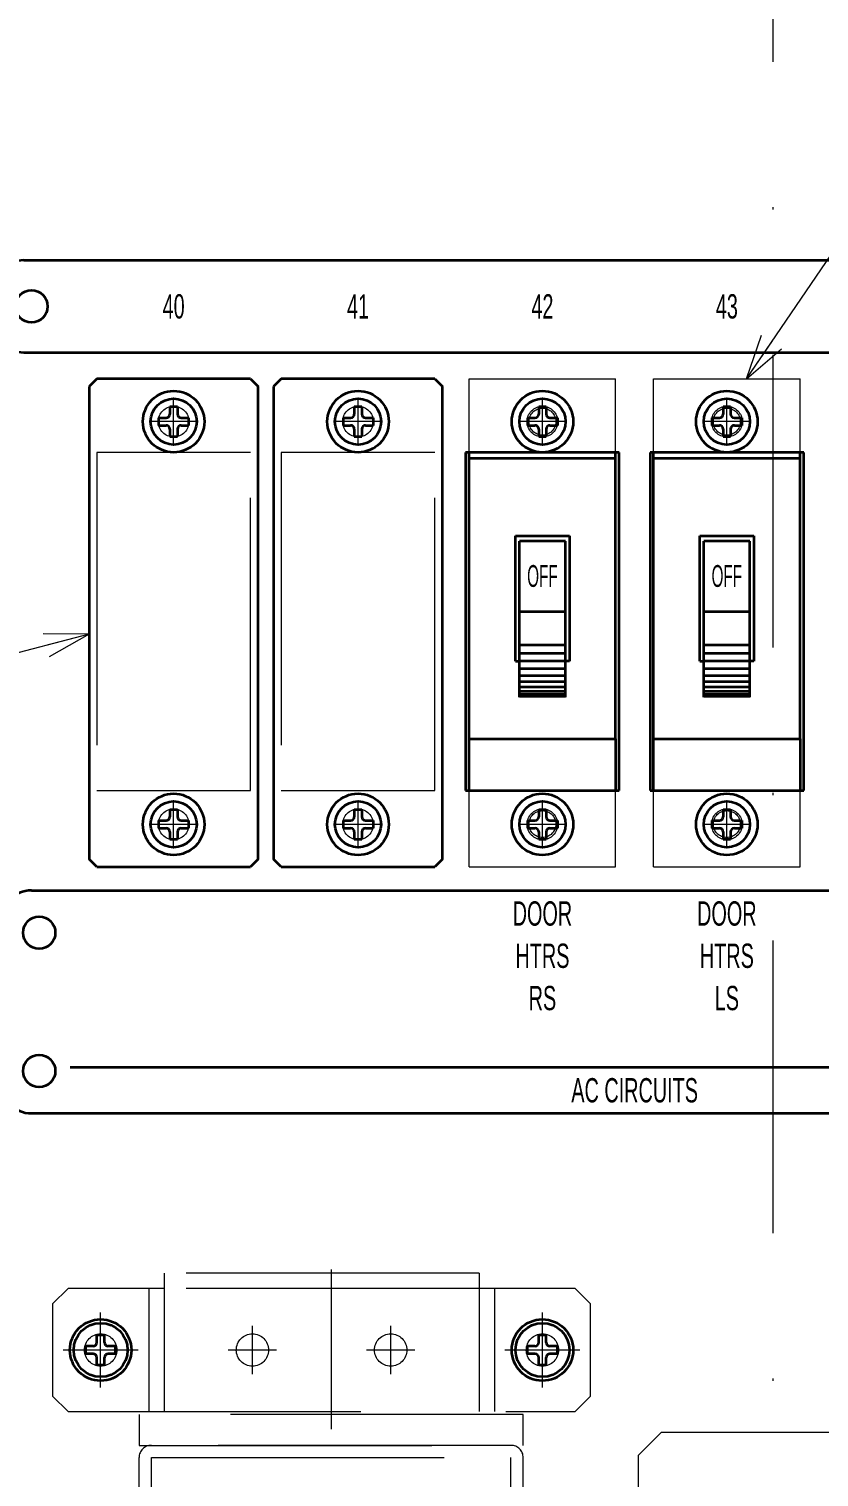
# Model space of a CAD drawing. Header units: millimetres. Extents: x 10 to 832, y 7 to 590.
# Drawn here: x 412.7 to 447, y 248.1 to 310.9 of the extents above; entities that cross this region are included whole.
import ezdxf
from ezdxf.enums import TextEntityAlignment as Align

# ---------------------------------------------------------------- set-up
doc = ezdxf.new("R2010")
doc.units = ezdxf.units.MM
doc.linetypes.add('DASHDOT', pattern=[25.3, 12.7, -6.3, 0, -6.3])
doc.linetypes.add('DASHED', pattern=[19, 12.7, -6.3])
for name, color, linetype in [('GR1_01', 7, 'Continuous'), ('GR1_02', 7, 'Continuous'), ('GR1_03', 7, 'Continuous'), ('GR1_04', 7, 'Continuous'), ('GR1_08', 7, 'Continuous'), ('GR1_09', 7, 'Continuous'), ('GR1_15', 7, 'Continuous')]:
    doc.layers.add(name, color=color, linetype=linetype)
doc.styles.add('HG丸ｺﾞｼｯｸM-PRO', font='')
doc.styles.get('HG丸ｺﾞｼｯｸM-PRO').set_extended_font_data('HG丸ｺﾞｼｯｸM-PRO')

# ---------------------------------------------------------------- blocks, each defined once
blk = doc.blocks.new('BLKF027')
at = {"layer": 'GR1_04', "color": 3, "linetype": 'Continuous', "lineweight": 35}
for p, q in [((418.35, 293.996), (418.35, 293.671)), ((418.35, 293.996), (418.675, 293.996)), ((418.838, 294.483), (419.163, 294.483)), ((418.838, 294.483), (418.838, 294.158)), ((419.163, 294.483), (419.163, 294.158)), ((419.325, 293.996), (419.65, 293.996)), ((419.65, 293.996), (419.65, 293.671)), ((418.35, 293.671), (418.675, 293.671)), ((418.838, 293.508), (418.838, 293.183)), ((419.163, 293.508), (419.163, 293.183)), ((419.325, 293.671), (419.65, 293.671)), ((418.838, 293.183), (419.163, 293.183))]:
    blk.add_line(p, q, dxfattribs=at)
for radius in [1.333, 1]:
    blk.add_circle((419, 293.833), radius, dxfattribs=at)
for centre, start, end in [((418.675, 294.158), 270, 0), ((419.325, 294.158), 180, 270), ((418.675, 293.508), 0, 90), ((419.325, 293.508), 90, 180)]:
    blk.add_arc(centre, 0.163, start, end, dxfattribs=at)
blk = doc.blocks.new('BLKF028')
at = {"layer": 'GR1_04', "color": 3, "linetype": 'Continuous', "lineweight": 35}
for p, q in [((418.838, 277.017), (419.163, 277.017)), ((418.838, 277.017), (418.838, 276.692)), ((419.163, 277.017), (419.163, 276.692)), ((418.35, 276.529), (418.35, 276.204)), ((418.35, 276.529), (418.675, 276.529)), ((419.325, 276.529), (419.65, 276.529)), ((419.65, 276.529), (419.65, 276.204)), ((418.35, 276.204), (418.675, 276.204)), ((418.838, 276.042), (418.838, 275.717)), ((419.163, 276.042), (419.163, 275.717)), ((419.325, 276.204), (419.65, 276.204)), ((418.838, 275.717), (419.163, 275.717))]:
    blk.add_line(p, q, dxfattribs=at)
for radius in [1.333, 1]:
    blk.add_circle((419, 276.367), radius, dxfattribs=at)
for centre, start, end in [((418.675, 276.692), 270, 0), ((419.325, 276.692), 180, 270), ((418.675, 276.042), 0, 90), ((419.325, 276.042), 90, 180)]:
    blk.add_arc(centre, 0.163, start, end, dxfattribs=at)
blk = doc.blocks.new('BLKF038')
at = {"layer": 'GR1_04', "color": 3, "linetype": 'Continuous', "lineweight": 35}
for p, q in [((439.825, 277.833), (439.825, 292.498)), ((439.825, 292.253), (446.175, 292.253)), ((446.175, 280.077), (446.175, 292.498)), ((441.833, 283.447), (441.833, 288.88)), ((441.833, 288.88), (444.167, 288.88)), ((444, 288.644), (442, 288.644)), ((442, 281.889), (442, 288.644)), ((444, 281.889), (444, 288.644)), ((444.167, 288.88), (444.167, 283.447)), ((442, 285.596), (444, 285.596)), ((444, 284.131), (442, 284.131)), ((441.833, 283.447), (442, 283.447)), ((444, 283.78), (442, 283.78)), ((444, 283.438), (442, 283.438)), ((444.167, 283.447), (444, 283.447)), ((444, 283.113), (442, 283.113)), ((444, 282.813), (442, 282.813)), ((444, 282.546), (442, 282.546)), ((444, 282.317), (442, 282.317)), ((444, 282.134), (442, 282.134)), ((444, 281.999), (442, 281.999)), ((444, 281.917), (442, 281.917)), ((439.825, 280.077), (446.175, 280.077)), ((446.175, 280.077), (446.175, 277.833))]:
    blk.add_line(p, q, dxfattribs=at)
at = {"layer": 'GR1_04', "color": 3, "linetype": 'Continuous', "lineweight": 35, "style": 'HG丸ｺﾞｼｯｸM-PRO', "width": 0.52295}
blk.add_text('OFF', height=0.9455, dxfattribs=at).set_placement((442.999, 287.139), align=Align.MIDDLE_CENTER)
blk = doc.blocks.new('BLKF037')
at = {"layer": 'GR1_04', "color": 4, "linetype": 'DASHED', "lineweight": 13}
for p, q in [((439.825, 292.498), (439.825, 295.69)), ((439.825, 295.69), (446.175, 295.69)), ((446.175, 292.498), (446.175, 295.69)), ((439.825, 274.523), (439.825, 277.833)), ((446.175, 274.523), (446.175, 277.833)), ((439.825, 274.523), (446.175, 274.523))]:
    blk.add_line(p, q, dxfattribs=at)
for centre in [(443, 293.833), (443, 276.377)]:
    blk.add_circle(centre, 0.585, dxfattribs=at)
at = {"layer": 'GR1_04', "color": 3, "linetype": 'Continuous', "lineweight": 35}
blk.add_blockref('BLKF038', (0, 0), dxfattribs=at)
blk = doc.blocks.new('BLKF039')
at = {"layer": 'GR1_04', "color": 3, "linetype": 'Continuous', "lineweight": 35}
for p, q in [((442.35, 293.996), (442.35, 293.671)), ((442.35, 293.996), (442.675, 293.996)), ((442.838, 294.483), (443.163, 294.483)), ((442.838, 294.483), (442.838, 294.158)), ((443.163, 294.483), (443.163, 294.158)), ((443.325, 293.996), (443.65, 293.996)), ((443.65, 293.996), (443.65, 293.671)), ((442.35, 293.671), (442.675, 293.671)), ((442.838, 293.508), (442.838, 293.183)), ((443.163, 293.508), (443.163, 293.183)), ((443.325, 293.671), (443.65, 293.671)), ((442.838, 293.183), (443.163, 293.183))]:
    blk.add_line(p, q, dxfattribs=at)
for radius in [1.333, 1]:
    blk.add_circle((443, 293.833), radius, dxfattribs=at)
for centre, start, end in [((442.675, 294.158), 270, 0), ((443.325, 294.158), 180, 270), ((442.675, 293.508), 0, 90), ((443.325, 293.508), 90, 180)]:
    blk.add_arc(centre, 0.163, start, end, dxfattribs=at)
blk = doc.blocks.new('BLKF040')
at = {"layer": 'GR1_04', "color": 3, "linetype": 'Continuous', "lineweight": 35}
for p, q in [((442.838, 277.017), (443.163, 277.017)), ((442.838, 277.017), (442.838, 276.692)), ((443.163, 277.017), (443.163, 276.692)), ((442.35, 276.529), (442.35, 276.204)), ((442.35, 276.529), (442.675, 276.529)), ((443.325, 276.529), (443.65, 276.529)), ((443.65, 276.529), (443.65, 276.204)), ((442.35, 276.204), (442.675, 276.204)), ((442.838, 276.042), (442.838, 275.717)), ((443.163, 276.042), (443.163, 275.717)), ((443.325, 276.204), (443.65, 276.204)), ((442.838, 275.717), (443.163, 275.717))]:
    blk.add_line(p, q, dxfattribs=at)
for radius in [1.333, 1]:
    blk.add_circle((443, 276.367), radius, dxfattribs=at)
for centre, start, end in [((442.675, 276.692), 270, 0), ((443.325, 276.692), 180, 270), ((442.675, 276.042), 0, 90), ((443.325, 276.042), 90, 180)]:
    blk.add_arc(centre, 0.163, start, end, dxfattribs=at)
blk = doc.blocks.new('BLKF042')
at = {"layer": 'GR1_04', "color": 3, "linetype": 'Continuous', "lineweight": 35}
for p, q in [((431.825, 277.833), (431.825, 292.498)), ((431.825, 292.253), (438.175, 292.253)), ((438.175, 280.077), (438.175, 292.498)), ((433.833, 283.447), (433.833, 288.88)), ((433.833, 288.88), (436.167, 288.88)), ((436, 288.644), (434, 288.644)), ((434, 281.889), (434, 288.644)), ((436, 281.889), (436, 288.644)), ((436.167, 288.88), (436.167, 283.447)), ((434, 285.596), (436, 285.596)), ((436, 284.131), (434, 284.131)), ((433.833, 283.447), (434, 283.447)), ((436, 283.78), (434, 283.78)), ((436, 283.438), (434, 283.438)), ((436.167, 283.447), (436, 283.447)), ((436, 283.113), (434, 283.113)), ((436, 282.813), (434, 282.813)), ((436, 282.546), (434, 282.546)), ((436, 282.317), (434, 282.317)), ((436, 282.134), (434, 282.134)), ((436, 281.999), (434, 281.999)), ((436, 281.917), (434, 281.917)), ((431.825, 280.077), (438.175, 280.077)), ((438.175, 280.077), (438.175, 277.833))]:
    blk.add_line(p, q, dxfattribs=at)
at = {"layer": 'GR1_04', "color": 3, "linetype": 'Continuous', "lineweight": 35, "style": 'HG丸ｺﾞｼｯｸM-PRO', "width": 0.52295}
blk.add_text('OFF', height=0.9455, dxfattribs=at).set_placement((434.999, 287.139), align=Align.MIDDLE_CENTER)
blk = doc.blocks.new('BLKF041')
at = {"layer": 'GR1_04', "color": 4, "linetype": 'DASHED', "lineweight": 13}
for p, q in [((431.825, 292.498), (431.825, 295.69)), ((431.825, 295.69), (438.175, 295.69)), ((438.175, 292.498), (438.175, 295.69)), ((431.825, 274.523), (431.825, 277.833)), ((438.175, 274.523), (438.175, 277.833)), ((431.825, 274.523), (438.175, 274.523))]:
    blk.add_line(p, q, dxfattribs=at)
for centre in [(435, 293.833), (435, 276.377)]:
    blk.add_circle(centre, 0.585, dxfattribs=at)
at = {"layer": 'GR1_04', "color": 3, "linetype": 'Continuous', "lineweight": 35}
blk.add_blockref('BLKF042', (0, 0), dxfattribs=at)
blk = doc.blocks.new('BLKF043')
at = {"layer": 'GR1_04', "color": 3, "linetype": 'Continuous', "lineweight": 35}
for p, q in [((434.35, 293.996), (434.35, 293.671)), ((434.35, 293.996), (434.675, 293.996)), ((434.838, 294.483), (435.163, 294.483)), ((434.838, 294.483), (434.838, 294.158)), ((435.163, 294.483), (435.163, 294.158)), ((435.325, 293.996), (435.65, 293.996)), ((435.65, 293.996), (435.65, 293.671)), ((434.35, 293.671), (434.675, 293.671)), ((434.838, 293.508), (434.838, 293.183)), ((435.163, 293.508), (435.163, 293.183)), ((435.325, 293.671), (435.65, 293.671)), ((434.838, 293.183), (435.163, 293.183))]:
    blk.add_line(p, q, dxfattribs=at)
for radius in [1.333, 1]:
    blk.add_circle((435, 293.833), radius, dxfattribs=at)
for centre, start, end in [((434.675, 294.158), 270, 0), ((435.325, 294.158), 180, 270), ((434.675, 293.508), 0, 90), ((435.325, 293.508), 90, 180)]:
    blk.add_arc(centre, 0.163, start, end, dxfattribs=at)
blk = doc.blocks.new('BLKF044')
at = {"layer": 'GR1_04', "color": 3, "linetype": 'Continuous', "lineweight": 35}
for p, q in [((434.838, 277.017), (435.163, 277.017)), ((434.838, 277.017), (434.838, 276.692)), ((435.163, 277.017), (435.163, 276.692)), ((434.35, 276.529), (434.35, 276.204)), ((434.35, 276.529), (434.675, 276.529)), ((435.325, 276.529), (435.65, 276.529)), ((435.65, 276.529), (435.65, 276.204)), ((434.35, 276.204), (434.675, 276.204)), ((434.838, 276.042), (434.838, 275.717)), ((435.163, 276.042), (435.163, 275.717)), ((435.325, 276.204), (435.65, 276.204)), ((434.838, 275.717), (435.163, 275.717))]:
    blk.add_line(p, q, dxfattribs=at)
for radius in [1.333, 1]:
    blk.add_circle((435, 276.367), radius, dxfattribs=at)
for centre, start, end in [((434.675, 276.692), 270, 0), ((435.325, 276.692), 180, 270), ((434.675, 276.042), 0, 90), ((435.325, 276.042), 90, 180)]:
    blk.add_arc(centre, 0.163, start, end, dxfattribs=at)
blk = doc.blocks.new('BLKF046')
at = {"layer": 'GR1_01', "color": 4, "linetype": 'DASHDOT', "lineweight": 13}
for p, q in [((419, 292.833), (419, 294.833)), ((427, 292.833), (427, 294.833)), ((435, 292.833), (435, 294.833)), ((443, 292.833), (443, 294.833)), ((451, 292.833), (451, 294.833)), ((459, 292.833), (459, 294.833)), ((420, 293.833), (418, 293.833)), ((428, 293.833), (426, 293.833)), ((436, 293.833), (434, 293.833)), ((444, 293.833), (442, 293.833)), ((452, 293.833), (450, 293.833)), ((460, 293.833), (458, 293.833)), ((419, 275.367), (419, 277.367)), ((427, 275.367), (427, 277.367)), ((435, 275.367), (435, 277.367)), ((443, 275.367), (443, 277.367)), ((451, 275.367), (451, 277.367)), ((459, 275.367), (459, 277.367)), ((420, 276.367), (418, 276.367)), ((428, 276.367), (426, 276.367)), ((436, 276.367), (434, 276.367)), ((444, 276.367), (442, 276.367)), ((452, 276.367), (450, 276.367)), ((460, 276.367), (458, 276.367))]:
    blk.add_line(p, q, dxfattribs=at)
at = {"layer": 'GR1_01', "color": 4, "linetype": 'DASHED', "lineweight": 13}
for p, q in [((422.333, 292.5), (415.667, 292.5)), ((415.667, 292.5), (415.667, 277.833)), ((422.333, 277.833), (422.333, 292.5)), ((430.333, 292.5), (423.667, 292.5)), ((423.667, 292.5), (423.667, 277.833)), ((430.333, 277.833), (430.333, 292.5)), ((415.667, 277.833), (422.333, 277.833)), ((423.667, 277.833), (430.333, 277.833))]:
    blk.add_line(p, q, dxfattribs=at)
at = {"layer": 'GR1_01', "color": 3, "linetype": 'Continuous', "lineweight": 35}
for p, q in [((438.333, 292.5), (431.667, 292.5)), ((431.667, 292.5), (431.667, 277.833)), ((438.333, 277.833), (438.333, 292.5)), ((446.333, 292.5), (439.667, 292.5)), ((439.667, 292.5), (439.667, 277.833)), ((446.333, 277.833), (446.333, 292.5)), ((454.333, 292.5), (447.667, 292.5)), ((447.667, 292.5), (447.667, 277.833)), ((454.333, 277.833), (454.333, 292.5)), ((462.333, 292.5), (455.667, 292.5)), ((455.667, 292.5), (455.667, 277.833)), ((462.333, 277.833), (462.333, 292.5)), ((431.667, 277.833), (438.333, 277.833)), ((439.667, 277.833), (446.333, 277.833)), ((447.667, 277.833), (454.333, 277.833)), ((455.667, 277.833), (462.333, 277.833))]:
    blk.add_line(p, q, dxfattribs=at)
at = {"layer": 'GR1_01', "color": 4, "linetype": 'DASHED', "lineweight": 13}
for centre in [(419, 293.833), (427, 293.833), (435, 293.833), (443, 293.833), (451, 293.833), (459, 293.833), (419, 276.367), (427, 276.367), (435, 276.367), (443, 276.367), (451, 276.367), (459, 276.367)]:
    blk.add_circle(centre, 0.667, dxfattribs=at)
blk = doc.blocks.new('BLKF047')
at = {"layer": 'GR1_08', "color": 3, "linetype": 'Continuous', "lineweight": 35}
for p, q in [((412.5, 300.833), (465.167, 300.833)), ((411.167, 298.167), (411.167, 299.5)), ((466.5, 298.167), (466.5, 299.5)), ((412.5, 296.833), (465.167, 296.833))]:
    blk.add_line(p, q, dxfattribs=at)
for centre in [(412.833, 298.833), (464.833, 298.833)]:
    blk.add_circle(centre, 0.7, dxfattribs=at)
for centre, start, end in [((412.5, 299.5), 90, 180), ((465.167, 299.5), 360, 90), ((412.5, 298.167), 180, 270), ((465.167, 298.167), 270, 360)]:
    blk.add_arc(centre, 1.333, start, end, dxfattribs=at)
blk = doc.blocks.new('BLKF049')
at = {"layer": 'GR1_08', "color": 3, "linetype": 'Continuous', "lineweight": 35}
for p, q in [((412.833, 273.5), (465.167, 273.5)), ((411.5, 272.167), (411.5, 265.167)), ((466.5, 272.167), (466.5, 265.167)), ((411.5, 265.833), (411.827, 265.833)), ((414.506, 265.833), (463.494, 265.833)), ((466.173, 265.833), (466.5, 265.833)), ((412.833, 263.833), (465.167, 263.833))]:
    blk.add_line(p, q, dxfattribs=at)
for centre in [(413.167, 271.667), (464.833, 271.667), (413.167, 265.667), (464.833, 265.667)]:
    blk.add_circle(centre, 0.7, dxfattribs=at)
for centre, start, end in [((412.833, 272.167), 90, 180), ((465.167, 272.167), 0, 90), ((412.833, 265.167), 180, 270), ((465.167, 265.167), 270, 0)]:
    blk.add_arc(centre, 1.333, start, end, dxfattribs=at)
blk = doc.blocks.new('BLKF048')
at = {"layer": 'GR1_08', "color": 3, "linetype": 'Continuous', "lineweight": 35}
blk.add_blockref('BLKF049', (0, 0), dxfattribs=at)
blk = doc.blocks.new('BLKF051')
at = {"layer": 'GR1_03', "color": 3, "linetype": 'Continuous', "lineweight": 35}
for p, q in [((415.667, 295.683), (415.333, 295.35)), ((415.333, 295.35), (415.333, 274.85)), ((422.333, 295.683), (415.667, 295.683)), ((422.333, 295.683), (422.667, 295.35)), ((422.667, 274.85), (422.667, 295.35)), ((415.667, 274.517), (415.333, 274.85)), ((415.667, 274.517), (422.333, 274.517)), ((422.667, 274.85), (422.333, 274.517))]:
    blk.add_line(p, q, dxfattribs=at)
blk = doc.blocks.new('BLKF050')
at = {"layer": 'GR1_03', "color": 3, "linetype": 'Continuous', "lineweight": 35}
blk.add_blockref('BLKF051', (0, 0), dxfattribs=at)
blk = doc.blocks.new('BLKF064')
at = {"layer": 'GR1_02', "color": 4, "linetype": 'DASHED', "lineweight": 13}
for p, q in [((403.267, 250.833), (404.033, 250.833)), ((403.267, 245.767), (403.267, 250.833)), ((404.033, 245.767), (404.033, 250.833)), ((439.167, 249), (440.167, 250)), ((440.167, 250), (486.733, 250)), ((485.967, 245.767), (485.967, 250)), ((486.733, 245.767), (486.733, 250)), ((439.167, 245.833), (439.167, 249)), ((403.267, 245.767), (404.033, 245.767)), ((404.033, 245), (404.033, 245.767)), ((404.033, 245.767), (485.967, 245.767))]:
    blk.add_line(p, q, dxfattribs=at)
at = {"layer": 'GR1_02', "color": 3, "linetype": 'Continuous', "lineweight": 35}
for p, q in [((439.167, 245), (439.167, 245.833)), ((485.967, 245), (485.967, 245.767)), ((485.967, 245.767), (486.733, 245.767)), ((485.967, 245), (404.033, 245))]:
    blk.add_line(p, q, dxfattribs=at)
at = {"layer": 'GR1_02', "color": 4, "linetype": 'DASHED', "lineweight": 13}
blk.add_arc((404.033, 245.767), 0.767, 180, 270, dxfattribs=at)
at = {"layer": 'GR1_02', "color": 3, "linetype": 'Continuous', "lineweight": 35}
blk.add_arc((485.967, 245.767), 0.767, 270, 0, dxfattribs=at)
blk = doc.blocks.new('BLKF215')
at = {"layer": 'GR1_09', "color": 4, "linetype": 'DASHED', "lineweight": 13}
for p, q in [((432.25, 256.9), (418.583, 256.9)), ((418.583, 256.9), (418.583, 256.233)), ((432.25, 256.9), (432.25, 256.233)), ((413.75, 255.567), (414.417, 256.233)), ((417.917, 256.233), (414.417, 256.233)), ((417.917, 256.233), (417.917, 250.9)), ((418.583, 256.233), (417.917, 256.233)), ((432.25, 256.233), (418.583, 256.233)), ((418.583, 256.233), (418.583, 250.9)), ((432.917, 256.233), (432.25, 256.233)), ((432.25, 256.233), (432.25, 250.9)), ((436.417, 256.233), (432.917, 256.233)), ((432.917, 256.233), (432.917, 250.9)), ((436.417, 256.233), (437.083, 255.567)), ((413.75, 255.567), (413.75, 251.567)), ((437.083, 251.567), (437.083, 255.567)), ((413.75, 251.567), (414.417, 250.9)), ((436.417, 250.9), (437.083, 251.567)), ((414.417, 250.9), (436.417, 250.9))]:
    blk.add_line(p, q, dxfattribs=at)
for centre in [(415.833, 253.567), (422.417, 253.567), (428.417, 253.567), (435, 253.567)]:
    blk.add_circle(centre, 0.7, dxfattribs=at)
blk = doc.blocks.new('BLKF216')
at = {"layer": 'GR1_09', "color": 4, "linetype": 'DASHDOT', "lineweight": 13}
for p, q in [((415.833, 251.942), (415.833, 255.192)), ((417.458, 253.567), (414.208, 253.567))]:
    blk.add_line(p, q, dxfattribs=at)
at = {"layer": 'GR1_09', "color": 3, "linetype": 'Continuous', "lineweight": 35}
for p, q in [((415.996, 254.217), (415.671, 254.217)), ((415.671, 253.892), (415.671, 254.217)), ((415.996, 253.892), (415.996, 254.217)), ((415.183, 253.404), (415.183, 253.729)), ((415.508, 253.729), (415.183, 253.729)), ((415.508, 253.404), (415.183, 253.404)), ((415.671, 252.917), (415.671, 253.242)), ((415.996, 252.917), (415.996, 253.242)), ((416.483, 253.729), (416.158, 253.729)), ((416.483, 253.404), (416.158, 253.404)), ((416.483, 253.404), (416.483, 253.729)), ((415.996, 252.917), (415.671, 252.917))]:
    blk.add_line(p, q, dxfattribs=at)
for radius in [1.333, 1.167]:
    blk.add_circle((415.833, 253.567), radius, dxfattribs=at)
for centre, start, end in [((415.508, 253.892), 270, 0), ((416.158, 253.892), 180, 270), ((415.508, 253.242), 0, 90), ((416.158, 253.242), 90, 180)]:
    blk.add_arc(centre, 0.163, start, end, dxfattribs=at)
blk = doc.blocks.new('BLKF217')
at = {"layer": 'GR1_09', "color": 4, "linetype": 'DASHDOT', "lineweight": 13}
for p, q in [((435, 251.942), (435, 255.192)), ((436.625, 253.567), (433.375, 253.567))]:
    blk.add_line(p, q, dxfattribs=at)
at = {"layer": 'GR1_09', "color": 3, "linetype": 'Continuous', "lineweight": 35}
for p, q in [((435.163, 254.217), (434.838, 254.217)), ((434.838, 253.892), (434.838, 254.217)), ((435.163, 253.892), (435.163, 254.217)), ((434.35, 253.404), (434.35, 253.729)), ((434.675, 253.729), (434.35, 253.729)), ((434.675, 253.404), (434.35, 253.404)), ((434.838, 252.917), (434.838, 253.242)), ((435.163, 252.917), (435.163, 253.242)), ((435.65, 253.729), (435.325, 253.729)), ((435.65, 253.404), (435.325, 253.404)), ((435.65, 253.404), (435.65, 253.729)), ((435.163, 252.917), (434.838, 252.917))]:
    blk.add_line(p, q, dxfattribs=at)
for radius in [1.333, 1.167]:
    blk.add_circle((435, 253.567), radius, dxfattribs=at)
for centre, start, end in [((434.675, 253.892), 270, 0), ((435.325, 253.892), 180, 270), ((434.675, 253.242), 0, 90), ((435.325, 253.242), 90, 180)]:
    blk.add_arc(centre, 0.163, start, end, dxfattribs=at)
blk = doc.blocks.new('BLKF218')
at = {"layer": 'GR1_09', "color": 4, "linetype": 'DASHED', "lineweight": 13}
for p, q in [((433.633, 249.433), (418.033, 249.433)), ((417.5, 246.3), (417.5, 248.9)), ((418.033, 248.9), (433.633, 248.9)), ((418.033, 246.3), (418.033, 248.9)), ((433.633, 246.3), (433.633, 248.9)), ((434.167, 246.3), (434.167, 248.9)), ((414.167, 246.3), (417.5, 246.3)), ((414.167, 246.3), (414.167, 245.767)), ((434.167, 246.3), (437.5, 246.3)), ((437.5, 245.767), (437.5, 246.3)), ((414.167, 245.767), (417.5, 245.767)), ((434.167, 245.767), (437.5, 245.767))]:
    blk.add_line(p, q, dxfattribs=at)
for centre, start, end in [((418.033, 248.9), 90, 180), ((433.633, 248.9), 0, 90), ((417.5, 246.3), 270, 0), ((434.167, 246.3), 180, 270)]:
    blk.add_arc(centre, 0.533, start, end, dxfattribs=at)
blk = doc.blocks.new('BLKF219')
at = {"layer": 'GR1_09', "color": 4, "linetype": 'DASHED', "lineweight": 13}
for p, q in [((434.167, 250.767), (417.5, 250.767)), ((417.5, 250.767), (417.5, 249.433)), ((434.167, 249.433), (434.167, 250.767)), ((417.5, 249.433), (434.167, 249.433))]:
    blk.add_line(p, q, dxfattribs=at)
blk = doc.blocks.new('BLKF272')
at = {"layer": 'GR1_04', "color": 3, "linetype": 'Continuous', "lineweight": 35}
for p, q in [((426.35, 293.996), (426.35, 293.671)), ((426.35, 293.996), (426.675, 293.996)), ((426.838, 294.483), (427.163, 294.483)), ((426.838, 294.483), (426.838, 294.158)), ((427.163, 294.483), (427.163, 294.158)), ((427.325, 293.996), (427.65, 293.996)), ((427.65, 293.996), (427.65, 293.671)), ((426.35, 293.671), (426.675, 293.671)), ((426.838, 293.508), (426.838, 293.183)), ((427.163, 293.508), (427.163, 293.183)), ((427.325, 293.671), (427.65, 293.671)), ((426.838, 293.183), (427.163, 293.183))]:
    blk.add_line(p, q, dxfattribs=at)
for radius in [1.333, 1]:
    blk.add_circle((427, 293.833), radius, dxfattribs=at)
for centre, start, end in [((426.675, 294.158), 270, 0), ((427.325, 294.158), 180, 270), ((426.675, 293.508), 0, 90), ((427.325, 293.508), 90, 180)]:
    blk.add_arc(centre, 0.163, start, end, dxfattribs=at)
blk = doc.blocks.new('BLKF273')
at = {"layer": 'GR1_04', "color": 3, "linetype": 'Continuous', "lineweight": 35}
for p, q in [((426.838, 277.017), (427.163, 277.017)), ((426.838, 277.017), (426.838, 276.692)), ((427.163, 277.017), (427.163, 276.692)), ((426.35, 276.529), (426.35, 276.204)), ((426.35, 276.529), (426.675, 276.529)), ((427.325, 276.529), (427.65, 276.529)), ((427.65, 276.529), (427.65, 276.204)), ((426.35, 276.204), (426.675, 276.204)), ((426.838, 276.042), (426.838, 275.717)), ((427.163, 276.042), (427.163, 275.717)), ((427.325, 276.204), (427.65, 276.204)), ((426.838, 275.717), (427.163, 275.717))]:
    blk.add_line(p, q, dxfattribs=at)
for radius in [1.333, 1]:
    blk.add_circle((427, 276.367), radius, dxfattribs=at)
for centre, start, end in [((426.675, 276.692), 270, 0), ((427.325, 276.692), 180, 270), ((426.675, 276.042), 0, 90), ((427.325, 276.042), 90, 180)]:
    blk.add_arc(centre, 0.163, start, end, dxfattribs=at)
blk = doc.blocks.new('BLKF275')
at = {"layer": 'GR1_03', "color": 3, "linetype": 'Continuous', "lineweight": 35}
for p, q in [((423.667, 295.683), (423.333, 295.35)), ((423.333, 295.35), (423.333, 274.85)), ((430.333, 295.683), (423.667, 295.683)), ((430.333, 295.683), (430.667, 295.35)), ((430.667, 274.85), (430.667, 295.35)), ((423.667, 274.517), (423.333, 274.85)), ((423.667, 274.517), (430.333, 274.517)), ((430.667, 274.85), (430.333, 274.517))]:
    blk.add_line(p, q, dxfattribs=at)
blk = doc.blocks.new('BLKF274')
at = {"layer": 'GR1_03', "color": 3, "linetype": 'Continuous', "lineweight": 35}
blk.add_blockref('BLKF275', (0, 0), dxfattribs=at)
blk = doc.blocks.new('FXTIP_ARROW_S')
at = {"color": 0, "linetype": 'Continuous', "lineweight": -2}
for q in [(-1, 0), (-0.966, 0.259), (-0.966, -0.259)]:
    blk.add_line((0, 0), q, dxfattribs=at)

msp = doc.modelspace()

# ---------------------------------------------------------------- linework, layer by layer
at = {"layer": 'GR1_01', "color": 4, "linetype": 'DASHDOT', "lineweight": 13}
msp.add_line((445, 398.333), (445, 231.667), dxfattribs=at)
at = {"layer": 'GR1_09', "color": 4, "linetype": 'DASHDOT', "lineweight": 13}
for p, q in [((425.833, 257.063), (425.833, 250.133)), ((422.417, 252.517), (422.417, 254.617)), ((428.417, 252.517), (428.417, 254.617)), ((423.467, 253.567), (421.367, 253.567)), ((429.467, 253.567), (427.367, 253.567))]:
    msp.add_line(p, q, dxfattribs=at)
at = {"layer": 'GR1_09', "color": 4, "linetype": 'DASHED', "lineweight": 13}
for p, q in [((415.833, 252.517), (415.833, 254.617)), ((435, 252.517), (435, 254.617)), ((416.883, 253.567), (414.783, 253.567)), ((436.05, 253.567), (433.95, 253.567))]:
    msp.add_line(p, q, dxfattribs=at)
at = {"layer": 'GR1_15', "color": 4, "linetype": 'Continuous', "lineweight": 13}
for p, q in [((443.848, 295.69), (454.194, 310.857)), ((415.333, 284.621), (364.834, 271.277))]:
    msp.add_line(p, q, dxfattribs=at)

# ---------------------------------------------------------------- block references
at = {"layer": 'GR1_01', "color": 4, "linetype": 'DASHDOT', "lineweight": 13}
msp.add_blockref('BLKF046', (0, 0), dxfattribs=at)
at = {"layer": 'GR1_02', "color": 4, "linetype": 'DASHED', "lineweight": 13}
msp.add_blockref('BLKF064', (0, 0), dxfattribs=at)
at = {"layer": 'GR1_03', "color": 3, "linetype": 'Continuous', "lineweight": 35}
for name in ['BLKF050', 'BLKF274']:
    msp.add_blockref(name, (0, 0), dxfattribs=at)
at = {"layer": 'GR1_04', "color": 4, "linetype": 'DASHED', "lineweight": 13}
for name in ['BLKF041', 'BLKF037']:
    msp.add_blockref(name, (0, 0), dxfattribs=at)
at = {"layer": 'GR1_04', "color": 3, "linetype": 'Continuous', "lineweight": 35}
for name in ['BLKF027', 'BLKF272', 'BLKF043', 'BLKF039', 'BLKF028', 'BLKF273', 'BLKF044', 'BLKF040']:
    msp.add_blockref(name, (0, 0), dxfattribs=at)
at = {"layer": 'GR1_08', "color": 3, "linetype": 'Continuous', "lineweight": 35}
for name in ['BLKF047', 'BLKF048']:
    msp.add_blockref(name, (0, 0), dxfattribs=at)
at = {"layer": 'GR1_09', "color": 4, "linetype": 'DASHED', "lineweight": 13}
for name in ['BLKF215', 'BLKF219', 'BLKF218']:
    msp.add_blockref(name, (0, 0), dxfattribs=at)
at = {"layer": 'GR1_09', "color": 3, "linetype": 'Continuous', "lineweight": 35}
for name in ['BLKF216', 'BLKF217']:
    msp.add_blockref(name, (0, 0), dxfattribs=at)
at = {"layer": 'GR1_15', "color": 4, "linetype": 'Continuous', "lineweight": 13, "xscale": 2, "yscale": 2}
for p, rotation in [((443.848, 295.69), 235.6992141221333), ((415.333, 284.621), 14.80173037050642)]:
    msp.add_blockref('FXTIP_ARROW_S', p, dxfattribs=dict(at, rotation=rotation))

# ---------------------------------------------------------------- texts
at = {"layer": 'GR1_08', "color": 3, "linetype": 'Continuous', "lineweight": 35, "style": 'HG丸ｺﾞｼｯｸM-PRO'}
for s, height, width, p in [('40', 1.0545, 0.60898, (419, 298.833)), ('41', 1.0545, 0.60898, (427, 298.833)), ('42', 1.0545, 0.60898, (435, 298.833)), ('43', 1.0545, 0.60898, (443, 298.833)), ('DOOR', 1.0545, 0.60989, (435, 272.5)), ('DOOR', 1.0545, 0.60989, (443, 272.5)), ('HTRS', 1.0545, 0.611001, (435, 270.667)), ('HTRS', 1.0545, 0.611001, (443, 270.667)), ('RS', 1.0545, 0.610797, (435, 268.833)), ('LS', 1.0545, 0.611972, (443, 268.833)), ('AC CIRCUITS', 1.05455, 0.609922, (439, 264.833))]:
    msp.add_text(s, height=height, dxfattribs=dict(at, width=width)).set_placement(p, align=Align.MIDDLE_CENTER)

doc.saveas('drawing.dxf')
